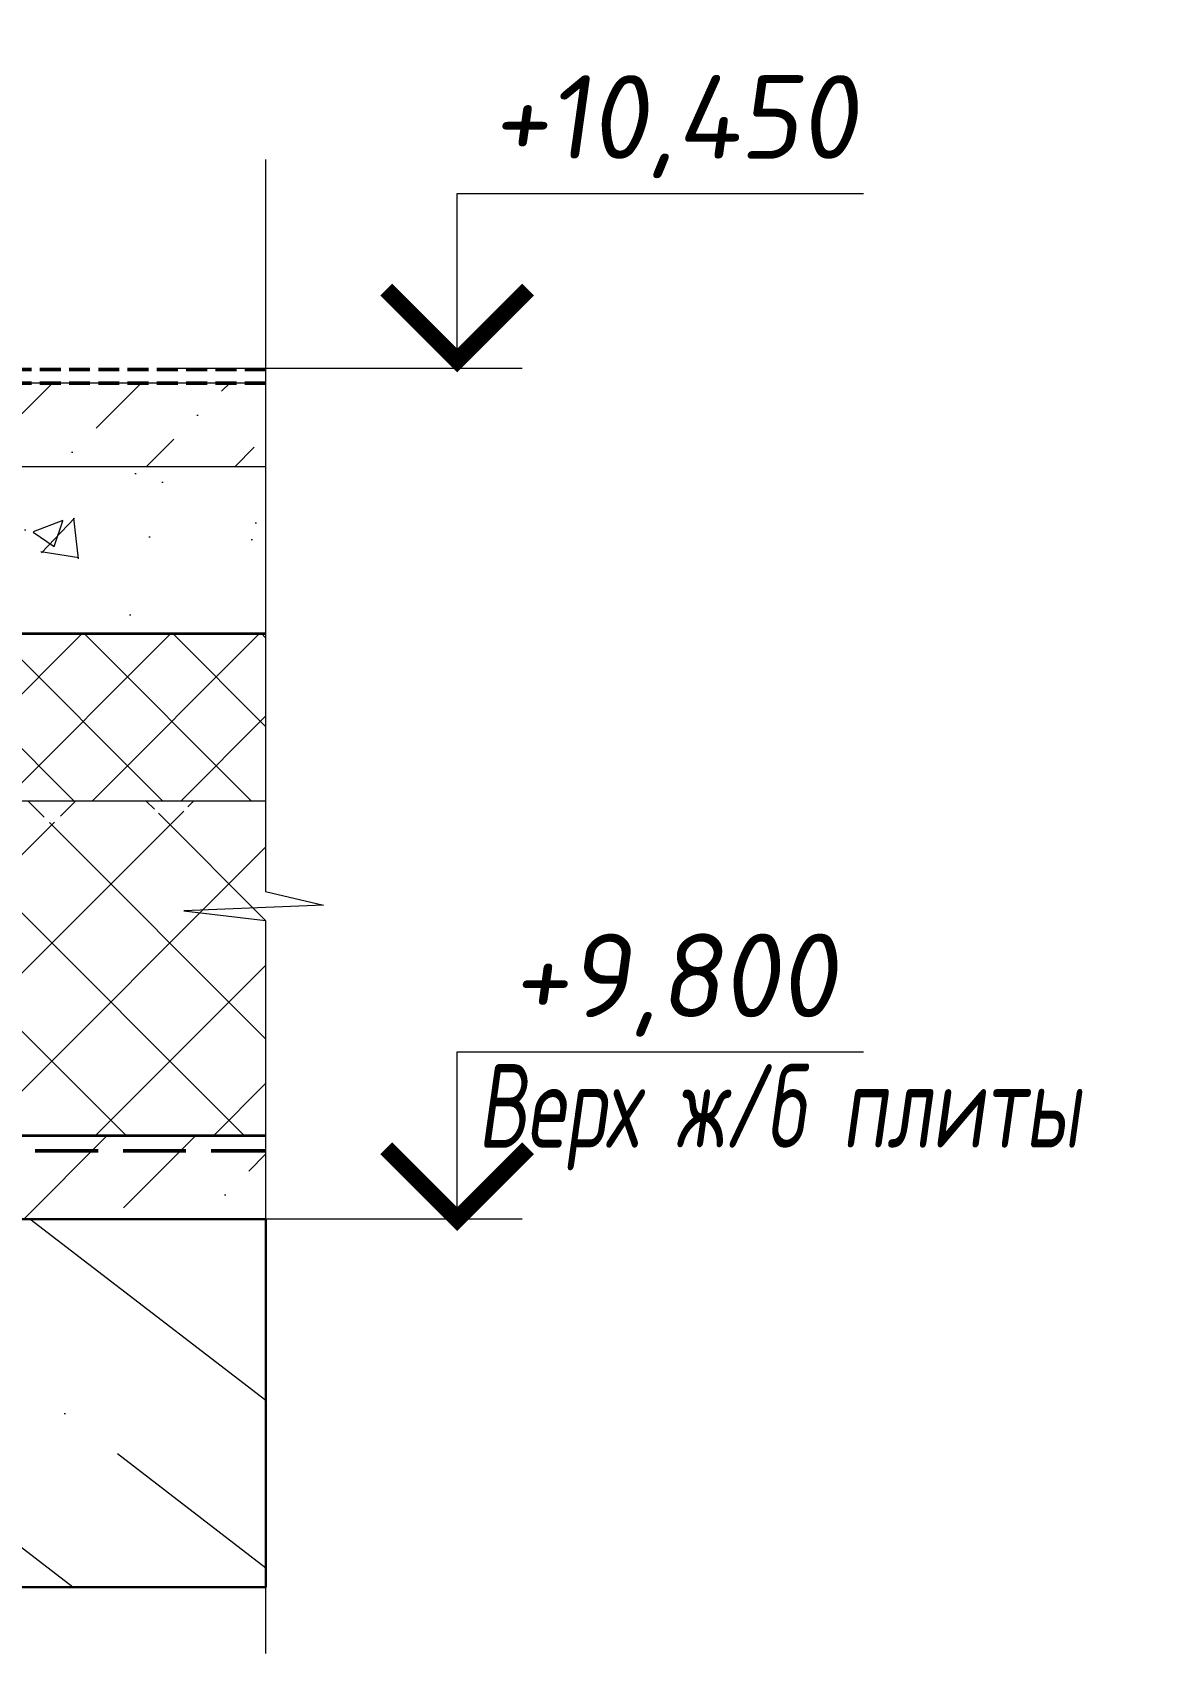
# Model space of a CAD drawing. Header units: millimetres. Extents: x 77165 to 11476408, y -193619 to 427745.
# Drawn here: x 403048 to 404379, y 353150 to 355087 of the extents above; entities that cross this region are included whole.
import ezdxf
from ezdxf import colors
from ezdxf.entities.mleader import LeaderData, LeaderLine
from ezdxf.enums import TextEntityAlignment as Align
from ezdxf.math import Vec2, Vec3

# ---------------------------------------------------------------- set-up
doc = ezdxf.new("R2010")
doc.units = ezdxf.units.MM
doc.linetypes.add('ГОСТ 2.303 4', pattern=[7, 5, -2, 0])
for name, color, linetype, lineweight in [('АР.РД_Размеры', 174, 'Continuous', 15), ('АР_Отметки', 250, 'Continuous', 15), ('АР_Перекрытие', 250, 'Continuous', 30), ('АР_Штриховка', 253, 'Continuous', 13), ('СПДС_СИМВОЛЫ', 7, 'Continuous', 25), ('Штриховка', 253, 'Continuous', 13)]:
    doc.layers.add(name, color=color, linetype=linetype, lineweight=lineweight)
doc.layers.add('АР_Кровельный аэратор', color=250, linetype='Continuous')
doc.styles.add('ROMAND', font='ROMAND', dxfattribs={"width": 0.85})
doc.styles.add('Архитект', font='isocpeur.ttf', dxfattribs={"width": 0.8, "oblique": 8})
doc.styles.add('Архитектурный', font='isocpeur.ttf', dxfattribs={"oblique": 8})

# ---------------------------------------------------------------- blocks, each defined once
blk = doc.blocks.new('BL034')
at = {"color": 0, "linetype": 'ByBlock', "lineweight": 9}
blk.add_lwpolyline([(0, 0), (0, 500), (1215.8, 500)], dxfattribs=at)
at = {"color": 0, "linetype": 'ByBlock', "lineweight": 70, "const_width": 50}
blk.add_lwpolyline([(-212.1, 212.1), (0, 0), (212.1, 212.1)], dxfattribs=at)
at = {"linetype": 'ByBlock', "lineweight": 9, "style": 'ROMAND', "width": 0.85, "flags": 4}
blk.add_attdef('NN,NNN', text='', height=250, dxfattribs=at).set_placement((650, 700), align=Align.MIDDLE)

msp = doc.modelspace()

# ---------------------------------------------------------------- hatches: boundary and pattern name
at = {"layer": 'АР_Кровельный аэратор', "lineweight": 15}
h = msp.add_hatch(dxfattribs=at)
h.set_pattern_fill('AR-CONC', color=256, scale=2)
h.set_pattern_definition([(50, (-1315204.05, -59630.93), (364.36934, -31.87817), [38.1, -419.1]), (355, (-1315204.05, -59630.93), (-70.48684, 382.11369), [30.48, -335.28117]), (100.451445, (-1315173.7, -59633.6), (293.882494, 350.235504), [32.38002, -356.18049]), (46.1842, (-1315204.05, -59529.33), (542.15808, -84.08466), [57.15, -628.65]), (96.635558, (-1315158.9, -59536.34), (474.80827, 494.85225), [48.57005, -534.27122]), (351.18415, (-1315204.05, -59529.33), (474.80827, 494.85225), [45.71993, -502.91946]), (21, (-1315153.25, -59554.73), (303.22878, -204.530396), [38.1, -419.1]), (326, (-1315153.25, -59554.73), (123.60406, 368.37593), [30.48, -335.28]), (71.451445, (-1315128, -59571.77), (426.83284, 163.84554), [32.38002, -356.179875]), (37.5, (-1315204.05, -59630.93), (6.1772065, 169.110078), [0, -331.216, 0, -340.36, 0, -336.55]), (7.5, (-1315204.05, -59630.93), (133.639325, 200.36115), [0, -194.056, 0, -323.596, 0, -128.27]), (327.5, (-1315317.34, -59630.93), (271.18119, -11.457488), [0, -127, 0, -396.24, 0, -525.78]), (317.5, (-1315368.14, -59630.93), (296.258363, 50.852982), [0, -165.1, 0, -263.144, 0, -373.38])])
h.paths.add_polyline_path([(400206.99326, 354369.42694), (403327.00653, 354368.42794), (403327.00653, 354568.22811), (400206.99326, 354568.22811)])
at = {"layer": 'АР_Штриховка', "transparency": 33554559}
h = msp.add_hatch(dxfattribs=at)
h.set_pattern_fill('ANSI36', color=256, scale=50, angle=97.43388889)
h.set_pattern_definition([(142.433889, (-1316364.05, -59231.33), (-316.994321, 43.542487), [396.875, -79.375, 0, -79.375])])
h.paths.add_polyline_path([(397547.45284, 353669.12732), (397547.45284, 353229.12732), (403327.26624, 353229.12732), (403327.26624, 353669.12732)])
at = {"layer": 'Штриховка', "ltscale": 15}
h = msp.add_hatch(dxfattribs=at)
h.set_pattern_fill('БЕТОН И ИЗДЕЛИЯ ИЗ НЕГО', color=256, scale=29.970027, angle=180, pattern_type=2)
h.set_pattern_definition([(45, (524474.985, 420230.125), (39.735017, 145.69506), [187.312666, -40.459536, 0, -40.459536])])
edge = h.paths.add_edge_path()
edge.add_line((403315.9376, 354568.22811), (400195.92433, 354568.22811))
edge.add_line((400195.92433, 354668.1282), (400195.92433, 354568.22811))
edge.add_line((400195.92433, 354668.1282), (400235.88436, 354668.1282))
edge.add_line((400235.88436, 354668.1282), (400435.68454, 354668.1282))
edge.add_line((400435.68454, 354668.1282), (403304.94859, 354668.6277))
edge.add_line((403315.9376, 354568.22811), (403304.94859, 354668.6277))
at = {"layer": 'Штриховка', "ltscale": 10}
h = msp.add_hatch(dxfattribs=at)
h.set_pattern_fill('НЕМЕТАЛЛИЧЕСКИЕ МАТЕРИАЛЫ', color=256, scale=29.970027, angle=180, pattern_type=2)
h.set_pattern_definition([(45, (524486.054, 420330.025), (-52.980022, 52.980022), []), (135, (524486.054, 420330.025), (-52.980022, -52.980022), [])])
edge = h.paths.add_edge_path()
edge.add_line((400007.19308, 354368.42794), (400007.19308, 354168.62776))
edge.add_line((400206.99326, 354368.42794), (400007.19308, 354368.42794))
edge.add_line((403327.00653, 354368.42794), (400206.99326, 354368.42794))
edge.add_line((403327.00653, 354168.62776), (403327.00653, 354368.42794))
edge.add_line((403327.00653, 354168.62776), (400007.19308, 354168.62776))
at = {"layer": 'Штриховка', "ltscale": 75}
h = msp.add_hatch(dxfattribs=at)
h.set_pattern_fill('НЕМЕТАЛЛИЧЕСКИЕ МАТЕРИАЛЫ', color=256, scale=39.960035, angle=180, pattern_type=2)
h.set_pattern_definition([(45, (538770.75, 420330.02), (-70.64003, 70.64003), []), (135, (538770.75, 420330.02), (-70.64003, -70.64003), [])])
edge = h.paths.add_edge_path()
edge.add_line((400007.19308, 353973.82259), (400007.19308, 353769.02741))
edge.add_line((403327.00653, 354165.17917), (400007.19308, 353973.82259))
edge.add_line((403327.00653, 354165.17917), (403327.00653, 353769.02741))
edge.add_line((403327.00653, 353769.02741), (400007.19308, 353769.02741))
edge = h.paths.add_edge_path()
edge.add_line((403327.00653, 354168.62776), (400007.19308, 354168.62776))
edge.add_line((402005.19485, 354072.01809), (403327.00653, 354168.62776))
edge.add_line((402025.17486, 354067.02309), (402005.19485, 354072.01809))
edge.add_line((401985.21483, 354057.03308), (402025.17486, 354067.02309))
edge.add_line((402005.19485, 354052.03808), (401985.21483, 354057.03308))
edge.add_line((402005.19485, 354052.03808), (403327.00653, 354165.17917))
edge.add_line((403327.00653, 354165.17917), (400007.19308, 353973.82259))
edge.add_line((400007.19308, 354168.62776), (400007.19308, 353973.82259))
at = {"layer": 'Штриховка', "ltscale": 15}
h = msp.add_hatch(dxfattribs=at)
h.set_pattern_fill('БЕТОН И ИЗДЕЛИЯ ИЗ НЕГО', color=256, scale=29.970027, angle=180, pattern_type=2)
h.set_pattern_definition([(45, (524486.054, 420230.125), (39.735017, 145.69506), [187.312666, -40.459536, 0, -40.459536])])
edge = h.paths.add_edge_path()
edge.add_line((400007.19308, 353669.12732), (403327.00653, 353669.12732))
edge.add_line((403327.00653, 353768.02841), (403327.00653, 353669.12732))
edge.add_line((403327.00653, 353768.02841), (400007.19308, 353769.02741))
edge.add_line((400007.19308, 353769.02741), (400007.19308, 353669.12732))

# ---------------------------------------------------------------- linework, layer by layer
at = {"layer": 'АР.РД_Размеры'}
msp.add_lwpolyline([(403327.00653, 354935.63112), (403327.00653, 354060.65239), (403396.17298, 354044.11688), (403229.15285, 354037.57215), (403327.00653, 354025.80972), (403327.00653, 353149.7299)], dxfattribs=at)
at = {"layer": 'АР_Отметки'}
msp.add_lwpolyline([(403633.59771, 354685.69806), (403204.21589, 354685.69806)], dxfattribs=at)
at = {"layer": 'АР_Отметки', "elevation": 0}
msp.add_lwpolyline([(403633.59771, 353669.12732), (403204.21589, 353669.12732)], dxfattribs=at)
at = {"layer": 'АР_Перекрытие', "lineweight": 30, "ltscale": 100, "elevation": 0}
msp.add_lwpolyline([(397547.45284, 353669.12732), (397547.45284, 353229.12732), (403327.26624, 353229.12732), (403327.26624, 353669.12732)], close=True, dxfattribs=at)
at = {"layer": 'СПДС_СИМВОЛЫ', "color": 30, "linetype": 'Continuous', "ltscale": 2.5}
msp.add_line((400007.19308, 354369.42694), (403327.00653, 354369.42694), dxfattribs=at)
at = {"layer": 'СПДС_СИМВОЛЫ', "color": 3, "linetype": 'Continuous', "ltscale": 2.5}
msp.add_line((403327.00653, 353768.02841), (400006.19408, 353768.02841), dxfattribs=at)
msp.add_lwpolyline([(403327.00653, 353769.02741), (400007.19308, 353769.02741), (400007.19308, 354408.38797)], dxfattribs=at)
at = {"layer": 'СПДС_СИМВОЛЫ', "color": 30, "linetype": 'Continuous', "ltscale": 2.5}
msp.add_lwpolyline([(400007.19308, 354368.42794), (403327.00653, 354368.42794)], dxfattribs=at)
at = {"layer": 'СПДС_СИМВОЛЫ', "color": 30, "linetype": 'Continuous', "ltscale": 2.5, "const_width": 0.999}
for points in [[(403049.15077, 354368.92744), (403053.14677, 354368.92744)], [(403056.14378, 354368.92744), (403060.13978, 354368.92744)], [(403063.13678, 354368.92744), (403067.13279, 354368.92744)], [(403070.12979, 354368.92744), (403074.12579, 354368.92744)], [(403077.1228, 354368.92744), (403081.1188, 354368.92744)], [(403084.1158, 354368.92744), (403088.1118, 354368.92744)], [(403091.10881, 354368.92744), (403095.10481, 354368.92744)], [(403098.10181, 354368.92744), (403102.09782, 354368.92744)], [(403105.09482, 354368.92744), (403109.09082, 354368.92744)], [(403112.08783, 354368.92744), (403116.08383, 354368.92744)], [(403119.08083, 354368.92744), (403123.07684, 354368.92744)], [(403126.07384, 354368.92744), (403130.06984, 354368.92744)], [(403133.06684, 354368.92744), (403137.06285, 354368.92744)], [(403140.05985, 354368.92744), (403144.05585, 354368.92744)], [(403147.05286, 354368.92744), (403151.04886, 354368.92744)], [(403154.04586, 354368.92744), (403158.04187, 354368.92744)], [(403161.03887, 354368.92744), (403165.03487, 354368.92744)], [(403168.03188, 354368.92744), (403172.02788, 354368.92744)], [(403175.02488, 354368.92744), (403179.02089, 354368.92744)], [(403182.01789, 354368.92744), (403186.01389, 354368.92744)], [(403189.01089, 354368.92744), (403193.0069, 354368.92744)], [(403196.0039, 354368.92744), (403199.9999, 354368.92744)], [(403202.99691, 354368.92744), (403206.99291, 354368.92744)], [(403209.98991, 354368.92744), (403213.98592, 354368.92744)], [(403216.98292, 354368.92744), (403220.97892, 354368.92744)], [(403223.97592, 354368.92744), (403227.97193, 354368.92744)], [(403230.96893, 354368.92744), (403234.96493, 354368.92744)], [(403237.96194, 354368.92744), (403241.95794, 354368.92744)], [(403244.95494, 354368.92744), (403248.95095, 354368.92744)], [(403251.94795, 354368.92744), (403255.94395, 354368.92744)], [(403258.94096, 354368.92744), (403262.93696, 354368.92744)], [(403265.93396, 354368.92744), (403269.92997, 354368.92744)], [(403272.92697, 354368.92744), (403276.92297, 354368.92744)], [(403279.91997, 354368.92744), (403283.91598, 354368.92744)], [(403286.91298, 354368.92744), (403290.90898, 354368.92744)], [(403293.90599, 354368.92744), (403297.90199, 354368.92744)], [(403300.89899, 354368.92744), (403304.895, 354368.92744)], [(403307.892, 354368.92744), (403311.888, 354368.92744)], [(403314.88501, 354368.92744), (403318.88101, 354368.92744)], [(403321.87801, 354368.92744), (403325.87402, 354368.92744)]]:
    msp.add_lwpolyline(points, dxfattribs=at)
at = {"layer": 'СПДС_СИМВОЛЫ', "color": 3, "linetype": 'Continuous', "ltscale": 2.5, "const_width": 0.999}
for points in [[(403054.27929, 353768.52791), (403050.28329, 353768.52791)], [(403061.2723, 353768.52791), (403057.27629, 353768.52791)], [(403068.2653, 353768.52791), (403064.2693, 353768.52791)], [(403075.25831, 353768.52791), (403071.2623, 353768.52791)], [(403082.25131, 353768.52791), (403078.25531, 353768.52791)], [(403089.24432, 353768.52791), (403085.24832, 353768.52791)], [(403096.23733, 353768.52791), (403092.24132, 353768.52791)], [(403103.23033, 353768.52791), (403099.23433, 353768.52791)], [(403110.22334, 353768.52791), (403106.22734, 353768.52791)], [(403117.21635, 353768.52791), (403113.22034, 353768.52791)], [(403124.20935, 353768.52791), (403120.21335, 353768.52791)], [(403131.20236, 353768.52791), (403127.20635, 353768.52791)], [(403138.19536, 353768.52791), (403134.19936, 353768.52791)], [(403145.18837, 353768.52791), (403141.19237, 353768.52791)], [(403152.18138, 353768.52791), (403148.18537, 353768.52791)], [(403159.17438, 353768.52791), (403155.17838, 353768.52791)], [(403166.16739, 353768.52791), (403162.17138, 353768.52791)], [(403173.16039, 353768.52791), (403169.16439, 353768.52791)], [(403180.1534, 353768.52791), (403176.1574, 353768.52791)], [(403187.14641, 353768.52791), (403183.1504, 353768.52791)], [(403194.13941, 353768.52791), (403190.14341, 353768.52791)], [(403201.13242, 353768.52791), (403197.13642, 353768.52791)], [(403208.12543, 353768.52791), (403204.12942, 353768.52791)], [(403215.11843, 353768.52791), (403211.12243, 353768.52791)], [(403222.11144, 353768.52791), (403218.11543, 353768.52791)], [(403229.10444, 353768.52791), (403225.10844, 353768.52791)], [(403236.09745, 353768.52791), (403232.10145, 353768.52791)], [(403243.09046, 353768.52791), (403239.09445, 353768.52791)], [(403250.08346, 353768.52791), (403246.08746, 353768.52791)], [(403257.07647, 353768.52791), (403253.08047, 353768.52791)], [(403264.06947, 353768.52791), (403260.07347, 353768.52791)], [(403271.06248, 353768.52791), (403267.06648, 353768.52791)], [(403278.05549, 353768.52791), (403274.05948, 353768.52791)], [(403285.04849, 353768.52791), (403281.05249, 353768.52791)], [(403292.0415, 353768.52791), (403288.0455, 353768.52791)], [(403299.03451, 353768.52791), (403295.0385, 353768.52791)], [(403306.02751, 353768.52791), (403302.03151, 353768.52791)], [(403313.02052, 353768.52791), (403309.02451, 353768.52791)], [(403320.01352, 353768.52791), (403316.01752, 353768.52791)], [(403327.00653, 353768.52791), (403323.01053, 353768.52791)]]:
    msp.add_lwpolyline(points, dxfattribs=at)
at = {"layer": 'Штриховка', "color": 6, "linetype": 'ГОСТ 2.303 4', "lineweight": 50, "ltscale": 15}
msp.add_lwpolyline([(400006.69358, 355063.96184), (400006.69358, 353752.66455), (403327.00653, 353750.55473)], dxfattribs=at)
at = {"layer": 'Штриховка', "color": 5, "linetype": 'ГОСТ 2.303 4', "lineweight": 50, "ltscale": 5}
msp.add_lwpolyline([(403327.00653, 354684.69905), (400759.3305, 354684.69905), (400747.23362, 354697.59098), (400682.00595, 354697.59098), (400658.97598, 354717.10459), (400446.75347, 354717.10459)], dxfattribs=at)
at = {"layer": 'Штриховка', "color": 1, "linetype": 'ГОСТ 2.303 4', "lineweight": 50, "ltscale": 5}
msp.add_lwpolyline([(403327.00653, 354668.1282), (400664.5647, 354668.1282), (400647.94569, 354683.32676), (400450.89147, 354683.32676)], dxfattribs=at)
at = {"layer": 'Штриховка', "ltscale": 20}
for points in [[(403327.00653, 354668.1282), (400206.99326, 354668.1282)], [(403327.00653, 354568.22811), (400206.99326, 354568.22811)], [(403327.00653, 354368.42794), (400007.19308, 354368.42794)], [(403327.00653, 354168.62776), (400007.19308, 354168.62776)], [(403327.00653, 353769.02741), (400007.19308, 353769.02741)]]:
    msp.add_lwpolyline(points, dxfattribs=at)

# ---------------------------------------------------------------- block references
at = {"layer": 'АР_Отметки'}
ref = msp.add_blockref('BL034', (403555.91717, 354695.18856, 0), dxfattribs=dict(at, xscale=0.3996003533989807, yscale=0.3996003533989807, zscale=0.3996003533989807))
ref.add_attrib('NN,NNN', '+10,450', dxfattribs={"layer": '0', "color": 0, "linetype": 'ByBlock', "height": 99.900088, "style": 'Архитектурный', "oblique": 8, "flags": 4}).set_placement((403815.6574, 354974.90881, 0), align=Align.MIDDLE)
ref = msp.add_blockref('BL034', (403555.91717, 353669.12732, 0), dxfattribs=dict(at, xscale=0.3996003533989807, yscale=0.3996003533989807, zscale=0.3996003533989807))
ref.add_attrib('NN,NNN', '+9,800', dxfattribs={"layer": '0', "color": 0, "linetype": 'ByBlock', "height": 99.900088, "style": 'Архитектурный', "oblique": 8, "flags": 4}).set_placement((403815.6574, 353948.84757, 0), align=Align.MIDDLE)

# ---------------------------------------------------------------- texts
at = {"layer": 'АР_Отметки', "style": 'Архитект', "oblique": 8, "width": 0.7}
msp.add_text('Верх ж/б плиты ', height=99.9000883, dxfattribs=at).set_placement((403579.91607, 353854.3301, 0), align=Align.TOP_LEFT)

# ---------------------------------------------------------------- leaders
at = {"layer": 'АР_Кровельный аэратор', "lineweight": 15}
ml = msp.add_multileader_mtext('Standard', dxfattribs=at)
ml.set_content('{\\C256;Техноэласт ЭКП - 1 слой}', color=256, style='Архитект')
ml.set_leader_properties()
ml.build(insert=Vec2(0, 0))
ml.multileader.update_dxf_attribs({"text_left_attachment_type": 6, "text_right_attachment_type": 6, "dogleg_length": 50, "arrow_head_size": 124.87511})
ctx = ml.context
ctx.base_point, ctx.char_height, ctx.arrow_head_size, ctx.landing_gap_size, ctx.plane_origin = Vec3(401411.70743, 357011.99997), 124.8751104, 124.87511, 12.48751, Vec3(406654.26983, 356128.55941)
ctx.left_attachment, ctx.right_attachment = 6, 6
notes = []
notes.append((ctx, [(0, (1, 1, 0), (401361.75739, 357011.99997), (1, 0), 49.95004, [(0, [(400257.4428, 355008.41479)], 0, [])])]))
ctx.mtext.insert, ctx.mtext.width, ctx.mtext.defined_height, ctx.mtext.flow_direction = Vec3(401424.19494, 357161.8501), 2954.5600615, 301.80721, 5
ml = msp.add_multileader_mtext('Standard', dxfattribs=at)
ml.set_content('Бетонная плитка на регулируемых опорах (технические дорожки по кровле)- 1м шириной', color=256, style='Архитект')
ml.set_leader_properties()
ml.build(insert=Vec2(0, 0))
ml.multileader.update_dxf_attribs({"text_left_attachment_type": 6, "text_right_attachment_type": 6, "dogleg_length": 50, "arrow_head_size": 124.87511})
ctx = ml.context
ctx.base_point, ctx.char_height, ctx.arrow_head_size, ctx.landing_gap_size, ctx.plane_origin = Vec3(401411.70743, 356324.39962), 124.8751104, 124.87511, 12.48751, Vec3(407733.11091, 355702.53595)
ctx.left_attachment, ctx.right_attachment = 6, 6
notes.append((ctx, [(0, (1, 1, 0), (401361.75739, 356324.39962), (1, 0), 49.95004, [(0, [(401221.47865, 354953.76329)], 0, [])])]))
ctx.mtext.insert, ctx.mtext.width, ctx.mtext.defined_height, ctx.mtext.flow_direction = Vec3(401424.19494, 356486.73727), 2356.9167418, 301.80721, 5
for ctx, leaders in notes:
    for number, flags, end, landing, length, lines in leaders:
        leader = LeaderData()
        leader.index, (leader.has_last_leader_line, leader.has_dogleg_vector, leader.attachment_direction) = number, flags
        leader.last_leader_point, leader.dogleg_vector, leader.dogleg_length = Vec3(end), Vec3(landing), length
        for number, points, colour, breaks in lines:
            line = LeaderLine()
            line.index, line.vertices, line.color, line.breaks = number, Vec3.list(points), colors.encode_raw_color(colour), breaks
            leader.lines.append(line)
        ctx.leaders.append(leader)

doc.saveas('drawing.dxf')
